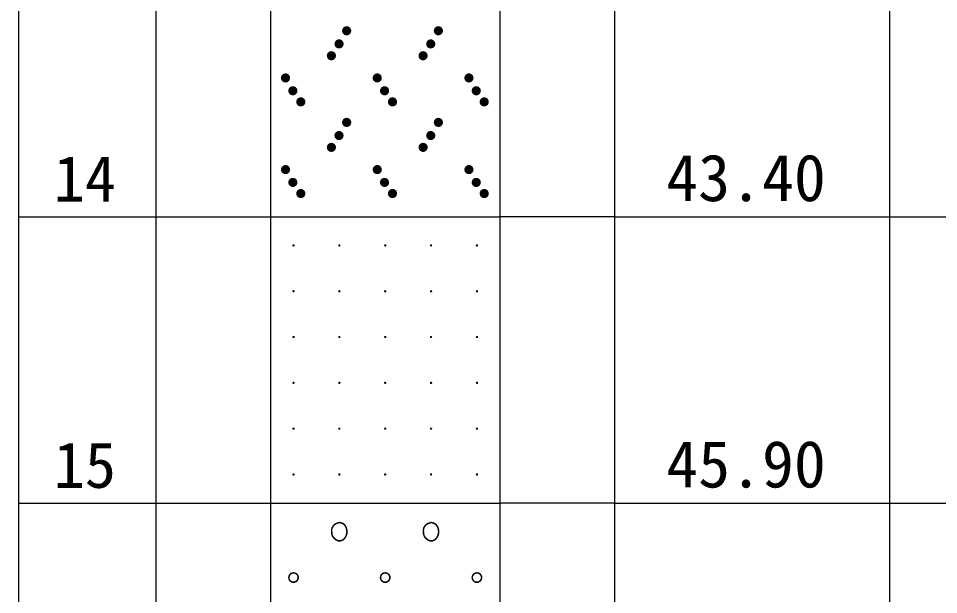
# Model space of a CAD drawing. Header units: inches. Extents: x -27 to 109, y -724 to 26.
# Drawn here: x 15.88 to 23.91, y -45.8 to -40.77 of the extents above; entities that cross this region are included whole.
import ezdxf

# ---------------------------------------------------------------- set-up
doc = ezdxf.new("R2010")
doc.units = ezdxf.units.IN
doc.header["$MEASUREMENT"] = 0
doc.layers.get('0').update_dxf_attribs({"lineweight": 0})
doc.styles.add('宋体', font='')
doc.styles.get('宋体').set_extended_font_data('宋体')

# ---------------------------------------------------------------- blocks, each defined once
blk = doc.blocks.new('lr_block_12')
at = {"true_color": 0x000000}
for points in [[(18.7839, -40.89), (18.7853, -40.8796), (18.7839, -40.8692), (18.7799, -40.8596), (18.7735, -40.8513), (18.7653, -40.8449), (18.7557, -40.8409), (18.7453, -40.8396), (18.7349, -40.8409), (18.7253, -40.8449), (18.717, -40.8513), (18.7106, -40.8596), (18.7066, -40.8692), (18.7053, -40.8796), (18.7066, -40.89), (18.7106, -40.8996), (18.717, -40.9079), (18.7253, -40.9143), (18.7349, -40.9183), (18.7453, -40.9196), (18.7557, -40.9183), (18.7653, -40.9143), (18.7735, -40.9079), (18.7799, -40.8996)], [(19.5839, -40.89), (19.5853, -40.8796), (19.5839, -40.8692), (19.5799, -40.8596), (19.5735, -40.8513), (19.5653, -40.8449), (19.5557, -40.8409), (19.5453, -40.8396), (19.5349, -40.8409), (19.5253, -40.8449), (19.517, -40.8513), (19.5106, -40.8596), (19.5066, -40.8692), (19.5053, -40.8796), (19.5066, -40.89), (19.5106, -40.8996), (19.517, -40.9079), (19.5253, -40.9143), (19.5349, -40.9183), (19.5453, -40.9196), (19.5557, -40.9183), (19.5653, -40.9143), (19.5735, -40.9079), (19.5799, -40.8996)], [(18.7174, -41.0051), (18.7187, -40.9947), (18.7174, -40.9843), (18.7134, -40.9747), (18.707, -40.9664), (18.6987, -40.96), (18.6891, -40.956), (18.6787, -40.9547), (18.6683, -40.956), (18.6587, -40.96), (18.6505, -40.9664), (18.6441, -40.9747), (18.6401, -40.9843), (18.6387, -40.9947), (18.6401, -41.0051), (18.6441, -41.0147), (18.6505, -41.023), (18.6587, -41.0294), (18.6683, -41.0333), (18.6787, -41.0347), (18.6891, -41.0333), (18.6987, -41.0294), (18.707, -41.023), (18.7134, -41.0147)], [(19.5174, -41.0051), (19.5187, -40.9947), (19.5174, -40.9843), (19.5134, -40.9747), (19.507, -40.9664), (19.4987, -40.96), (19.4891, -40.956), (19.4787, -40.9547), (19.4683, -40.956), (19.4587, -40.96), (19.4505, -40.9664), (19.4441, -40.9747), (19.4401, -40.9843), (19.4387, -40.9947), (19.4401, -41.0051), (19.4441, -41.0147), (19.4505, -41.023), (19.4587, -41.0294), (19.4683, -41.0333), (19.4787, -41.0347), (19.4891, -41.0333), (19.4987, -41.0294), (19.507, -41.023), (19.5134, -41.0147)], [(18.6506, -41.1082), (18.6519, -41.0977), (18.6506, -41.0874), (18.6466, -41.0778), (18.6402, -41.0695), (18.6319, -41.0631), (18.6223, -41.0591), (18.6119, -41.0577), (18.6015, -41.0591), (18.5919, -41.0631), (18.5837, -41.0695), (18.5773, -41.0778), (18.5733, -41.0874), (18.5719, -41.0977), (18.5733, -41.1082), (18.5773, -41.1178), (18.5837, -41.126), (18.5919, -41.1324), (18.6015, -41.1364), (18.6119, -41.1377), (18.6223, -41.1364), (18.6319, -41.1324), (18.6402, -41.126), (18.6466, -41.1178)], [(19.4506, -41.1082), (19.4519, -41.0977), (19.4506, -41.0874), (19.4466, -41.0778), (19.4402, -41.0695), (19.4319, -41.0631), (19.4223, -41.0591), (19.4119, -41.0577), (19.4015, -41.0591), (19.3919, -41.0631), (19.3837, -41.0695), (19.3773, -41.0778), (19.3733, -41.0874), (19.3719, -41.0977), (19.3733, -41.1082), (19.3773, -41.1178), (19.3837, -41.126), (19.3919, -41.1324), (19.4015, -41.1364), (19.4119, -41.1377), (19.4223, -41.1364), (19.4319, -41.1324), (19.4402, -41.126), (19.4466, -41.1178)], [(18.2507, -41.3021), (18.2521, -41.2918), (18.2507, -41.2814), (18.2467, -41.2717), (18.2403, -41.2635), (18.2321, -41.2571), (18.2225, -41.2531), (18.2121, -41.2518), (18.2017, -41.2531), (18.1921, -41.2571), (18.1838, -41.2635), (18.1774, -41.2717), (18.1734, -41.2814), (18.1721, -41.2918), (18.1734, -41.3021), (18.1774, -41.3118), (18.1838, -41.32), (18.1921, -41.3264), (18.2017, -41.3304), (18.2121, -41.3317), (18.2225, -41.3304), (18.2321, -41.3264), (18.2403, -41.32), (18.2467, -41.3118)], [(19.0507, -41.3021), (19.0521, -41.2918), (19.0507, -41.2814), (19.0467, -41.2717), (19.0403, -41.2635), (19.0321, -41.2571), (19.0225, -41.2531), (19.0121, -41.2518), (19.0017, -41.2531), (18.9921, -41.2571), (18.9838, -41.2635), (18.9774, -41.2717), (18.9734, -41.2814), (18.9721, -41.2918), (18.9734, -41.3021), (18.9774, -41.3118), (18.9838, -41.32), (18.9921, -41.3264), (19.0017, -41.3304), (19.0121, -41.3317), (19.0225, -41.3304), (19.0321, -41.3264), (19.0403, -41.32), (19.0467, -41.3118)], [(19.8507, -41.3021), (19.8521, -41.2918), (19.8507, -41.2814), (19.8467, -41.2717), (19.8403, -41.2635), (19.8321, -41.2571), (19.8225, -41.2531), (19.8121, -41.2518), (19.8017, -41.2531), (19.7921, -41.2571), (19.7838, -41.2635), (19.7774, -41.2717), (19.7734, -41.2814), (19.7721, -41.2918), (19.7734, -41.3021), (19.7774, -41.3118), (19.7838, -41.32), (19.7921, -41.3264), (19.8017, -41.3304), (19.8121, -41.3317), (19.8225, -41.3304), (19.8321, -41.3264), (19.8403, -41.32), (19.8467, -41.3118)], [(18.3146, -41.4141), (18.3159, -41.4038), (18.3146, -41.3933), (18.3106, -41.3837), (18.3042, -41.3755), (18.2959, -41.3691), (18.2863, -41.3651), (18.2759, -41.3638), (18.2655, -41.3651), (18.2559, -41.3691), (18.2477, -41.3755), (18.2413, -41.3837), (18.2373, -41.3933), (18.2359, -41.4038), (18.2373, -41.4141), (18.2413, -41.4237), (18.2477, -41.432), (18.2559, -41.4384), (18.2655, -41.4424), (18.2759, -41.4438), (18.2863, -41.4424), (18.2959, -41.4384), (18.3042, -41.432), (18.3106, -41.4237)], [(19.1146, -41.4141), (19.1159, -41.4038), (19.1146, -41.3933), (19.1106, -41.3837), (19.1042, -41.3755), (19.0959, -41.3691), (19.0863, -41.3651), (19.0759, -41.3638), (19.0655, -41.3651), (19.0559, -41.3691), (19.0477, -41.3755), (19.0413, -41.3837), (19.0373, -41.3933), (19.0359, -41.4038), (19.0373, -41.4141), (19.0413, -41.4237), (19.0477, -41.432), (19.0559, -41.4384), (19.0655, -41.4424), (19.0759, -41.4438), (19.0863, -41.4424), (19.0959, -41.4384), (19.1042, -41.432), (19.1106, -41.4237)], [(19.9146, -41.4141), (19.9159, -41.4038), (19.9146, -41.3933), (19.9106, -41.3837), (19.9042, -41.3755), (19.8959, -41.3691), (19.8863, -41.3651), (19.8759, -41.3638), (19.8655, -41.3651), (19.8559, -41.3691), (19.8477, -41.3755), (19.8413, -41.3837), (19.8373, -41.3933), (19.8359, -41.4038), (19.8373, -41.4141), (19.8413, -41.4237), (19.8477, -41.432), (19.8559, -41.4384), (19.8655, -41.4424), (19.8759, -41.4438), (19.8863, -41.4424), (19.8959, -41.4384), (19.9042, -41.432), (19.9106, -41.4237)], [(18.3841, -41.5112), (18.3854, -41.5008), (18.3841, -41.4904), (18.3801, -41.4808), (18.3737, -41.4725), (18.3654, -41.4661), (18.3558, -41.4622), (18.3454, -41.4608), (18.335, -41.4622), (18.3254, -41.4661), (18.3171, -41.4725), (18.3107, -41.4808), (18.3067, -41.4904), (18.3054, -41.5008), (18.3067, -41.5112), (18.3107, -41.5208), (18.3171, -41.5291), (18.3254, -41.5355), (18.335, -41.5395), (18.3454, -41.5408), (18.3558, -41.5395), (18.3654, -41.5355), (18.3737, -41.5291), (18.3801, -41.5208)], [(19.1841, -41.5112), (19.1854, -41.5008), (19.1841, -41.4904), (19.1801, -41.4808), (19.1737, -41.4725), (19.1654, -41.4661), (19.1558, -41.4622), (19.1454, -41.4608), (19.135, -41.4622), (19.1254, -41.4661), (19.1171, -41.4725), (19.1107, -41.4808), (19.1067, -41.4904), (19.1054, -41.5008), (19.1067, -41.5112), (19.1107, -41.5208), (19.1171, -41.5291), (19.1254, -41.5355), (19.135, -41.5395), (19.1454, -41.5408), (19.1558, -41.5395), (19.1654, -41.5355), (19.1737, -41.5291), (19.1801, -41.5208)], [(19.9841, -41.5112), (19.9854, -41.5008), (19.9841, -41.4904), (19.9801, -41.4808), (19.9737, -41.4725), (19.9654, -41.4661), (19.9558, -41.4622), (19.9454, -41.4608), (19.935, -41.4622), (19.9254, -41.4661), (19.9171, -41.4725), (19.9107, -41.4808), (19.9067, -41.4904), (19.9054, -41.5008), (19.9067, -41.5112), (19.9107, -41.5208), (19.9171, -41.5291), (19.9254, -41.5355), (19.935, -41.5395), (19.9454, -41.5408), (19.9558, -41.5395), (19.9654, -41.5355), (19.9737, -41.5291), (19.9801, -41.5208)], [(18.7839, -41.69), (18.7853, -41.6796), (18.7839, -41.6692), (18.7799, -41.6596), (18.7735, -41.6513), (18.7653, -41.6449), (18.7557, -41.6409), (18.7453, -41.6396), (18.7349, -41.6409), (18.7253, -41.6449), (18.717, -41.6513), (18.7106, -41.6596), (18.7066, -41.6692), (18.7053, -41.6796), (18.7066, -41.69), (18.7106, -41.6996), (18.717, -41.7079), (18.7253, -41.7143), (18.7349, -41.7183), (18.7453, -41.7196), (18.7557, -41.7183), (18.7653, -41.7143), (18.7735, -41.7079), (18.7799, -41.6996)], [(19.5839, -41.69), (19.5853, -41.6796), (19.5839, -41.6692), (19.5799, -41.6596), (19.5735, -41.6513), (19.5653, -41.6449), (19.5557, -41.6409), (19.5453, -41.6396), (19.5349, -41.6409), (19.5253, -41.6449), (19.517, -41.6513), (19.5106, -41.6596), (19.5066, -41.6692), (19.5053, -41.6796), (19.5066, -41.69), (19.5106, -41.6996), (19.517, -41.7079), (19.5253, -41.7143), (19.5349, -41.7183), (19.5453, -41.7196), (19.5557, -41.7183), (19.5653, -41.7143), (19.5735, -41.7079), (19.5799, -41.6996)], [(18.7174, -41.8051), (18.7187, -41.7947), (18.7174, -41.7843), (18.7134, -41.7747), (18.707, -41.7664), (18.6987, -41.76), (18.6891, -41.756), (18.6787, -41.7547), (18.6683, -41.756), (18.6587, -41.76), (18.6505, -41.7664), (18.6441, -41.7747), (18.6401, -41.7843), (18.6387, -41.7947), (18.6401, -41.8051), (18.6441, -41.8147), (18.6505, -41.8229), (18.6587, -41.8293), (18.6683, -41.8334), (18.6787, -41.8347), (18.6891, -41.8334), (18.6987, -41.8293), (18.707, -41.8229), (18.7134, -41.8147)], [(19.5174, -41.8051), (19.5187, -41.7947), (19.5174, -41.7843), (19.5134, -41.7747), (19.507, -41.7664), (19.4987, -41.76), (19.4891, -41.756), (19.4787, -41.7547), (19.4683, -41.756), (19.4587, -41.76), (19.4505, -41.7664), (19.4441, -41.7747), (19.4401, -41.7843), (19.4387, -41.7947), (19.4401, -41.8051), (19.4441, -41.8147), (19.4505, -41.8229), (19.4587, -41.8293), (19.4683, -41.8334), (19.4787, -41.8347), (19.4891, -41.8334), (19.4987, -41.8293), (19.507, -41.8229), (19.5134, -41.8147)], [(18.6506, -41.9081), (18.6519, -41.8977), (18.6506, -41.8873), (18.6466, -41.8777), (18.6402, -41.8695), (18.6319, -41.8631), (18.6223, -41.8591), (18.6119, -41.8578), (18.6015, -41.8591), (18.5919, -41.8631), (18.5837, -41.8695), (18.5773, -41.8777), (18.5733, -41.8873), (18.5719, -41.8977), (18.5733, -41.9081), (18.5773, -41.9177), (18.5837, -41.926), (18.5919, -41.9324), (18.6015, -41.9364), (18.6119, -41.9377), (18.6223, -41.9364), (18.6319, -41.9324), (18.6402, -41.926), (18.6466, -41.9177)], [(19.4506, -41.9081), (19.4519, -41.8977), (19.4506, -41.8873), (19.4466, -41.8777), (19.4402, -41.8695), (19.4319, -41.8631), (19.4223, -41.8591), (19.4119, -41.8578), (19.4015, -41.8591), (19.3919, -41.8631), (19.3837, -41.8695), (19.3773, -41.8777), (19.3733, -41.8873), (19.3719, -41.8977), (19.3733, -41.9081), (19.3773, -41.9177), (19.3837, -41.926), (19.3919, -41.9324), (19.4015, -41.9364), (19.4119, -41.9377), (19.4223, -41.9364), (19.4319, -41.9324), (19.4402, -41.926), (19.4466, -41.9177)], [(18.2507, -42.1021), (18.2521, -42.0917), (18.2507, -42.0813), (18.2467, -42.0717), (18.2403, -42.0635), (18.2321, -42.0571), (18.2225, -42.0531), (18.2121, -42.0517), (18.2017, -42.0531), (18.1921, -42.0571), (18.1838, -42.0635), (18.1774, -42.0717), (18.1734, -42.0813), (18.1721, -42.0917), (18.1734, -42.1021), (18.1774, -42.1117), (18.1838, -42.12), (18.1921, -42.1264), (18.2017, -42.1304), (18.2121, -42.1317), (18.2225, -42.1304), (18.2321, -42.1264), (18.2403, -42.12), (18.2467, -42.1117)], [(19.0507, -42.1021), (19.0521, -42.0917), (19.0507, -42.0813), (19.0467, -42.0717), (19.0403, -42.0635), (19.0321, -42.0571), (19.0225, -42.0531), (19.0121, -42.0517), (19.0017, -42.0531), (18.9921, -42.0571), (18.9838, -42.0635), (18.9774, -42.0717), (18.9734, -42.0813), (18.9721, -42.0917), (18.9734, -42.1021), (18.9774, -42.1117), (18.9838, -42.12), (18.9921, -42.1264), (19.0017, -42.1304), (19.0121, -42.1317), (19.0225, -42.1304), (19.0321, -42.1264), (19.0403, -42.12), (19.0467, -42.1117)], [(19.8507, -42.1021), (19.8521, -42.0917), (19.8507, -42.0813), (19.8467, -42.0717), (19.8403, -42.0635), (19.8321, -42.0571), (19.8225, -42.0531), (19.8121, -42.0517), (19.8017, -42.0531), (19.7921, -42.0571), (19.7838, -42.0635), (19.7774, -42.0717), (19.7734, -42.0813), (19.7721, -42.0917), (19.7734, -42.1021), (19.7774, -42.1117), (19.7838, -42.12), (19.7921, -42.1264), (19.8017, -42.1304), (19.8121, -42.1317), (19.8225, -42.1304), (19.8321, -42.1264), (19.8403, -42.12), (19.8467, -42.1117)], [(18.3146, -42.2141), (18.3159, -42.2037), (18.3146, -42.1934), (18.3106, -42.1838), (18.3042, -42.1755), (18.2959, -42.1691), (18.2863, -42.1651), (18.2759, -42.1637), (18.2655, -42.1651), (18.2559, -42.1691), (18.2477, -42.1755), (18.2413, -42.1838), (18.2373, -42.1934), (18.2359, -42.2037), (18.2373, -42.2141), (18.2413, -42.2238), (18.2477, -42.232), (18.2559, -42.2384), (18.2655, -42.2424), (18.2759, -42.2437), (18.2863, -42.2424), (18.2959, -42.2384), (18.3042, -42.232), (18.3106, -42.2238)], [(19.1146, -42.2141), (19.1159, -42.2037), (19.1146, -42.1934), (19.1106, -42.1838), (19.1042, -42.1755), (19.0959, -42.1691), (19.0863, -42.1651), (19.0759, -42.1637), (19.0655, -42.1651), (19.0559, -42.1691), (19.0477, -42.1755), (19.0413, -42.1838), (19.0373, -42.1934), (19.0359, -42.2037), (19.0373, -42.2141), (19.0413, -42.2238), (19.0477, -42.232), (19.0559, -42.2384), (19.0655, -42.2424), (19.0759, -42.2437), (19.0863, -42.2424), (19.0959, -42.2384), (19.1042, -42.232), (19.1106, -42.2238)], [(19.9146, -42.2141), (19.9159, -42.2037), (19.9146, -42.1934), (19.9106, -42.1838), (19.9042, -42.1755), (19.8959, -42.1691), (19.8863, -42.1651), (19.8759, -42.1637), (19.8655, -42.1651), (19.8559, -42.1691), (19.8477, -42.1755), (19.8413, -42.1838), (19.8373, -42.1934), (19.8359, -42.2037), (19.8373, -42.2141), (19.8413, -42.2238), (19.8477, -42.232), (19.8559, -42.2384), (19.8655, -42.2424), (19.8759, -42.2437), (19.8863, -42.2424), (19.8959, -42.2384), (19.9042, -42.232), (19.9106, -42.2238)], [(18.3841, -42.3112), (18.3854, -42.3008), (18.3841, -42.2904), (18.3801, -42.2808), (18.3737, -42.2726), (18.3654, -42.2662), (18.3558, -42.2621), (18.3454, -42.2608), (18.335, -42.2621), (18.3254, -42.2662), (18.3171, -42.2726), (18.3107, -42.2808), (18.3067, -42.2904), (18.3054, -42.3008), (18.3067, -42.3112), (18.3107, -42.3208), (18.3171, -42.3291), (18.3254, -42.3355), (18.335, -42.3395), (18.3454, -42.3408), (18.3558, -42.3395), (18.3654, -42.3355), (18.3737, -42.3291), (18.3801, -42.3208)], [(19.1841, -42.3112), (19.1854, -42.3008), (19.1841, -42.2904), (19.1801, -42.2808), (19.1737, -42.2726), (19.1654, -42.2662), (19.1558, -42.2621), (19.1454, -42.2608), (19.135, -42.2621), (19.1254, -42.2662), (19.1171, -42.2726), (19.1107, -42.2808), (19.1067, -42.2904), (19.1054, -42.3008), (19.1067, -42.3112), (19.1107, -42.3208), (19.1171, -42.3291), (19.1254, -42.3355), (19.135, -42.3395), (19.1454, -42.3408), (19.1558, -42.3395), (19.1654, -42.3355), (19.1737, -42.3291), (19.1801, -42.3208)], [(19.9841, -42.3112), (19.9854, -42.3008), (19.9841, -42.2904), (19.9801, -42.2808), (19.9737, -42.2726), (19.9654, -42.2662), (19.9558, -42.2621), (19.9454, -42.2608), (19.935, -42.2621), (19.9254, -42.2662), (19.9171, -42.2726), (19.9107, -42.2808), (19.9067, -42.2904), (19.9054, -42.3008), (19.9067, -42.3112), (19.9107, -42.3208), (19.9171, -42.3291), (19.9254, -42.3355), (19.935, -42.3395), (19.9454, -42.3408), (19.9558, -42.3395), (19.9654, -42.3355), (19.9737, -42.3291), (19.9801, -42.3208)]]:
    blk.add_hatch(color=18, dxfattribs=at).paths.add_polyline_path(points, flags=17)
blk = doc.blocks.new('lr_block_13')
at = {"true_color": 0x000000}
for points in [[(18.2913, -42.7563), (18.2917, -42.7537), (18.2913, -42.7512), (18.2903, -42.7488), (18.2887, -42.7467), (18.2867, -42.7451), (18.2842, -42.7441), (18.2817, -42.7437), (18.2791, -42.7441), (18.2767, -42.7451), (18.2746, -42.7467), (18.273, -42.7487), (18.2721, -42.7512), (18.2717, -42.7537), (18.2721, -42.7563), (18.273, -42.7587), (18.2746, -42.7608), (18.2766, -42.7624), (18.2791, -42.7634), (18.2817, -42.7637), (18.2842, -42.7634), (18.2866, -42.7624), (18.2887, -42.7608), (18.2903, -42.7588)], [(18.6911, -42.7563), (18.6915, -42.7537), (18.6911, -42.7512), (18.6902, -42.7488), (18.6886, -42.7467), (18.6866, -42.7451), (18.6841, -42.7441), (18.6815, -42.7437), (18.679, -42.7441), (18.6766, -42.7451), (18.6745, -42.7467), (18.6729, -42.7487), (18.6719, -42.7512), (18.6715, -42.7537), (18.6719, -42.7563), (18.6729, -42.7587), (18.6745, -42.7608), (18.6765, -42.7624), (18.679, -42.7634), (18.6815, -42.7637), (18.6841, -42.7634), (18.6865, -42.7624), (18.6886, -42.7608), (18.6902, -42.7588)], [(19.0913, -42.7563), (19.0917, -42.7537), (19.0913, -42.7512), (19.0903, -42.7488), (19.0887, -42.7467), (19.0867, -42.7451), (19.0842, -42.7441), (19.0817, -42.7437), (19.0791, -42.7441), (19.0767, -42.7451), (19.0746, -42.7467), (19.073, -42.7487), (19.0721, -42.7512), (19.0717, -42.7537), (19.0721, -42.7563), (19.073, -42.7587), (19.0746, -42.7608), (19.0766, -42.7624), (19.0791, -42.7634), (19.0817, -42.7637), (19.0842, -42.7634), (19.0866, -42.7624), (19.0887, -42.7608), (19.0903, -42.7588)], [(19.4911, -42.7563), (19.4915, -42.7537), (19.4911, -42.7512), (19.4902, -42.7488), (19.4886, -42.7467), (19.4866, -42.7451), (19.4841, -42.7441), (19.4815, -42.7437), (19.479, -42.7441), (19.4766, -42.7451), (19.4745, -42.7467), (19.4729, -42.7487), (19.4719, -42.7512), (19.4715, -42.7537), (19.4719, -42.7563), (19.4729, -42.7587), (19.4745, -42.7608), (19.4765, -42.7624), (19.479, -42.7634), (19.4815, -42.7637), (19.4841, -42.7634), (19.4865, -42.7624), (19.4886, -42.7608), (19.4902, -42.7588)], [(19.8913, -42.7563), (19.8917, -42.7537), (19.8913, -42.7512), (19.8903, -42.7488), (19.8887, -42.7467), (19.8867, -42.7451), (19.8842, -42.7441), (19.8817, -42.7437), (19.8791, -42.7441), (19.8767, -42.7451), (19.8746, -42.7467), (19.873, -42.7487), (19.8721, -42.7512), (19.8717, -42.7537), (19.8721, -42.7563), (19.873, -42.7587), (19.8746, -42.7608), (19.8766, -42.7624), (19.8791, -42.7634), (19.8817, -42.7637), (19.8842, -42.7634), (19.8866, -42.7624), (19.8887, -42.7608), (19.8903, -42.7588)], [(18.2914, -43.1563), (18.2918, -43.1538), (18.2914, -43.1512), (18.2905, -43.1488), (18.2889, -43.1467), (18.2869, -43.1451), (18.2843, -43.1441), (18.2818, -43.1437), (18.2793, -43.1441), (18.2769, -43.1451), (18.2747, -43.1467), (18.2731, -43.1487), (18.2722, -43.1512), (18.2718, -43.1538), (18.2722, -43.1563), (18.2731, -43.1587), (18.2747, -43.1608), (18.2767, -43.1624), (18.2793, -43.1633), (18.2818, -43.1637), (18.2843, -43.1633), (18.2867, -43.1624), (18.2889, -43.1608), (18.2905, -43.1588)], [(18.6913, -43.1563), (18.6917, -43.1538), (18.6913, -43.1512), (18.6903, -43.1488), (18.6887, -43.1467), (18.6867, -43.1451), (18.6842, -43.1441), (18.6817, -43.1437), (18.6791, -43.1441), (18.6767, -43.1451), (18.6746, -43.1467), (18.673, -43.1487), (18.6721, -43.1512), (18.6717, -43.1538), (18.6721, -43.1563), (18.673, -43.1587), (18.6746, -43.1608), (18.6766, -43.1624), (18.6791, -43.1633), (18.6817, -43.1637), (18.6842, -43.1633), (18.6866, -43.1624), (18.6887, -43.1608), (18.6903, -43.1588)], [(19.0914, -43.1563), (19.0918, -43.1538), (19.0914, -43.1512), (19.0905, -43.1488), (19.0889, -43.1467), (19.0869, -43.1451), (19.0843, -43.1441), (19.0818, -43.1437), (19.0793, -43.1441), (19.0769, -43.1451), (19.0747, -43.1467), (19.0731, -43.1487), (19.0722, -43.1512), (19.0718, -43.1538), (19.0722, -43.1563), (19.0731, -43.1587), (19.0747, -43.1608), (19.0767, -43.1624), (19.0793, -43.1633), (19.0818, -43.1637), (19.0843, -43.1633), (19.0867, -43.1624), (19.0889, -43.1608), (19.0905, -43.1588)], [(19.4913, -43.1563), (19.4917, -43.1538), (19.4913, -43.1512), (19.4903, -43.1488), (19.4887, -43.1467), (19.4867, -43.1451), (19.4842, -43.1441), (19.4817, -43.1437), (19.4791, -43.1441), (19.4767, -43.1451), (19.4746, -43.1467), (19.473, -43.1487), (19.4721, -43.1512), (19.4717, -43.1538), (19.4721, -43.1563), (19.473, -43.1587), (19.4746, -43.1608), (19.4766, -43.1624), (19.4791, -43.1633), (19.4817, -43.1637), (19.4842, -43.1633), (19.4866, -43.1624), (19.4887, -43.1608), (19.4903, -43.1588)], [(19.8914, -43.1563), (19.8918, -43.1538), (19.8914, -43.1512), (19.8905, -43.1488), (19.8889, -43.1467), (19.8869, -43.1451), (19.8843, -43.1441), (19.8818, -43.1437), (19.8793, -43.1441), (19.8769, -43.1451), (19.8747, -43.1467), (19.8731, -43.1487), (19.8722, -43.1512), (19.8718, -43.1538), (19.8722, -43.1563), (19.8731, -43.1587), (19.8747, -43.1608), (19.8767, -43.1624), (19.8793, -43.1633), (19.8818, -43.1637), (19.8843, -43.1633), (19.8867, -43.1624), (19.8889, -43.1608), (19.8905, -43.1588)], [(18.2913, -43.5563), (18.2917, -43.5537), (18.2913, -43.5512), (18.2903, -43.5488), (18.2887, -43.5467), (18.2867, -43.5451), (18.2842, -43.5441), (18.2817, -43.5437), (18.2791, -43.5441), (18.2767, -43.5451), (18.2746, -43.5467), (18.273, -43.5487), (18.2721, -43.5512), (18.2717, -43.5537), (18.2721, -43.5563), (18.273, -43.5587), (18.2746, -43.5608), (18.2766, -43.5624), (18.2791, -43.5633), (18.2817, -43.5637), (18.2842, -43.5633), (18.2866, -43.5624), (18.2887, -43.5608), (18.2903, -43.5588)], [(18.6911, -43.5563), (18.6915, -43.5537), (18.6911, -43.5512), (18.6902, -43.5488), (18.6886, -43.5467), (18.6866, -43.5451), (18.6841, -43.5441), (18.6815, -43.5437), (18.679, -43.5441), (18.6766, -43.5451), (18.6745, -43.5467), (18.6729, -43.5487), (18.6719, -43.5512), (18.6715, -43.5537), (18.6719, -43.5563), (18.6729, -43.5587), (18.6745, -43.5608), (18.6765, -43.5624), (18.679, -43.5633), (18.6815, -43.5637), (18.6841, -43.5633), (18.6865, -43.5624), (18.6886, -43.5608), (18.6902, -43.5588)], [(19.0913, -43.5563), (19.0917, -43.5537), (19.0913, -43.5512), (19.0903, -43.5488), (19.0887, -43.5467), (19.0867, -43.5451), (19.0842, -43.5441), (19.0817, -43.5437), (19.0791, -43.5441), (19.0767, -43.5451), (19.0746, -43.5467), (19.073, -43.5487), (19.0721, -43.5512), (19.0717, -43.5537), (19.0721, -43.5563), (19.073, -43.5587), (19.0746, -43.5608), (19.0766, -43.5624), (19.0791, -43.5633), (19.0817, -43.5637), (19.0842, -43.5633), (19.0866, -43.5624), (19.0887, -43.5608), (19.0903, -43.5588)], [(19.4911, -43.5563), (19.4915, -43.5537), (19.4911, -43.5512), (19.4902, -43.5488), (19.4886, -43.5467), (19.4866, -43.5451), (19.4841, -43.5441), (19.4815, -43.5437), (19.479, -43.5441), (19.4766, -43.5451), (19.4745, -43.5467), (19.4729, -43.5487), (19.4719, -43.5512), (19.4715, -43.5537), (19.4719, -43.5563), (19.4729, -43.5587), (19.4745, -43.5608), (19.4765, -43.5624), (19.479, -43.5633), (19.4815, -43.5637), (19.4841, -43.5633), (19.4865, -43.5624), (19.4886, -43.5608), (19.4902, -43.5588)], [(19.8913, -43.5563), (19.8917, -43.5537), (19.8913, -43.5512), (19.8903, -43.5488), (19.8887, -43.5467), (19.8867, -43.5451), (19.8842, -43.5441), (19.8817, -43.5437), (19.8791, -43.5441), (19.8767, -43.5451), (19.8746, -43.5467), (19.873, -43.5487), (19.8721, -43.5512), (19.8717, -43.5537), (19.8721, -43.5563), (19.873, -43.5587), (19.8746, -43.5608), (19.8766, -43.5624), (19.8791, -43.5633), (19.8817, -43.5637), (19.8842, -43.5633), (19.8866, -43.5624), (19.8887, -43.5608), (19.8903, -43.5588)], [(18.2914, -43.9563), (18.2918, -43.9537), (18.2914, -43.9512), (18.2905, -43.9488), (18.2889, -43.9467), (18.2869, -43.9451), (18.2843, -43.9441), (18.2818, -43.9437), (18.2793, -43.9441), (18.2769, -43.9451), (18.2747, -43.9467), (18.2731, -43.9487), (18.2722, -43.9512), (18.2718, -43.9537), (18.2722, -43.9563), (18.2731, -43.9587), (18.2747, -43.9608), (18.2767, -43.9624), (18.2793, -43.9633), (18.2818, -43.9637), (18.2843, -43.9633), (18.2867, -43.9624), (18.2889, -43.9608), (18.2905, -43.9588)], [(18.6913, -43.9563), (18.6917, -43.9537), (18.6913, -43.9512), (18.6903, -43.9488), (18.6887, -43.9467), (18.6867, -43.9451), (18.6842, -43.9441), (18.6817, -43.9437), (18.6791, -43.9441), (18.6767, -43.9451), (18.6746, -43.9467), (18.673, -43.9487), (18.6721, -43.9512), (18.6717, -43.9537), (18.6721, -43.9563), (18.673, -43.9587), (18.6746, -43.9608), (18.6766, -43.9624), (18.6791, -43.9633), (18.6817, -43.9637), (18.6842, -43.9633), (18.6866, -43.9624), (18.6887, -43.9608), (18.6903, -43.9588)], [(19.0914, -43.9563), (19.0918, -43.9537), (19.0914, -43.9512), (19.0905, -43.9488), (19.0889, -43.9467), (19.0869, -43.9451), (19.0843, -43.9441), (19.0818, -43.9437), (19.0793, -43.9441), (19.0769, -43.9451), (19.0747, -43.9467), (19.0731, -43.9487), (19.0722, -43.9512), (19.0718, -43.9537), (19.0722, -43.9563), (19.0731, -43.9587), (19.0747, -43.9608), (19.0767, -43.9624), (19.0793, -43.9633), (19.0818, -43.9637), (19.0843, -43.9633), (19.0867, -43.9624), (19.0889, -43.9608), (19.0905, -43.9588)], [(19.4913, -43.9563), (19.4917, -43.9537), (19.4913, -43.9512), (19.4903, -43.9488), (19.4887, -43.9467), (19.4867, -43.9451), (19.4842, -43.9441), (19.4817, -43.9437), (19.4791, -43.9441), (19.4767, -43.9451), (19.4746, -43.9467), (19.473, -43.9487), (19.4721, -43.9512), (19.4717, -43.9537), (19.4721, -43.9563), (19.473, -43.9587), (19.4746, -43.9608), (19.4766, -43.9624), (19.4791, -43.9633), (19.4817, -43.9637), (19.4842, -43.9633), (19.4866, -43.9624), (19.4887, -43.9608), (19.4903, -43.9588)], [(19.8914, -43.9563), (19.8918, -43.9537), (19.8914, -43.9512), (19.8905, -43.9488), (19.8889, -43.9467), (19.8869, -43.9451), (19.8843, -43.9441), (19.8818, -43.9437), (19.8793, -43.9441), (19.8769, -43.9451), (19.8747, -43.9467), (19.8731, -43.9487), (19.8722, -43.9512), (19.8718, -43.9537), (19.8722, -43.9563), (19.8731, -43.9587), (19.8747, -43.9608), (19.8767, -43.9624), (19.8793, -43.9633), (19.8818, -43.9637), (19.8843, -43.9633), (19.8867, -43.9624), (19.8889, -43.9608), (19.8905, -43.9588)], [(18.2913, -44.3563), (18.2917, -44.3537), (18.2913, -44.3512), (18.2903, -44.3488), (18.2887, -44.3467), (18.2867, -44.3451), (18.2842, -44.3441), (18.2817, -44.3437), (18.2791, -44.3441), (18.2767, -44.3451), (18.2746, -44.3467), (18.273, -44.3487), (18.2721, -44.3512), (18.2717, -44.3537), (18.2721, -44.3563), (18.273, -44.3587), (18.2746, -44.3608), (18.2766, -44.3624), (18.2791, -44.3633), (18.2817, -44.3637), (18.2842, -44.3633), (18.2866, -44.3624), (18.2887, -44.3608), (18.2903, -44.3588)], [(18.6911, -44.3563), (18.6915, -44.3537), (18.6911, -44.3512), (18.6902, -44.3488), (18.6886, -44.3467), (18.6866, -44.3451), (18.6841, -44.3441), (18.6815, -44.3437), (18.679, -44.3441), (18.6766, -44.3451), (18.6745, -44.3467), (18.6729, -44.3487), (18.6719, -44.3512), (18.6715, -44.3537), (18.6719, -44.3563), (18.6729, -44.3587), (18.6745, -44.3608), (18.6765, -44.3624), (18.679, -44.3633), (18.6815, -44.3637), (18.6841, -44.3633), (18.6865, -44.3624), (18.6886, -44.3608), (18.6902, -44.3588)], [(19.0913, -44.3563), (19.0917, -44.3537), (19.0913, -44.3512), (19.0903, -44.3488), (19.0887, -44.3467), (19.0867, -44.3451), (19.0842, -44.3441), (19.0817, -44.3437), (19.0791, -44.3441), (19.0767, -44.3451), (19.0746, -44.3467), (19.073, -44.3487), (19.0721, -44.3512), (19.0717, -44.3537), (19.0721, -44.3563), (19.073, -44.3587), (19.0746, -44.3608), (19.0766, -44.3624), (19.0791, -44.3633), (19.0817, -44.3637), (19.0842, -44.3633), (19.0866, -44.3624), (19.0887, -44.3608), (19.0903, -44.3588)], [(19.4911, -44.3563), (19.4915, -44.3537), (19.4911, -44.3512), (19.4902, -44.3488), (19.4886, -44.3467), (19.4866, -44.3451), (19.4841, -44.3441), (19.4815, -44.3437), (19.479, -44.3441), (19.4766, -44.3451), (19.4745, -44.3467), (19.4729, -44.3487), (19.4719, -44.3512), (19.4715, -44.3537), (19.4719, -44.3563), (19.4729, -44.3587), (19.4745, -44.3608), (19.4765, -44.3624), (19.479, -44.3633), (19.4815, -44.3637), (19.4841, -44.3633), (19.4865, -44.3624), (19.4886, -44.3608), (19.4902, -44.3588)], [(19.8913, -44.3563), (19.8917, -44.3537), (19.8913, -44.3512), (19.8903, -44.3488), (19.8887, -44.3467), (19.8867, -44.3451), (19.8842, -44.3441), (19.8817, -44.3437), (19.8791, -44.3441), (19.8767, -44.3451), (19.8746, -44.3467), (19.873, -44.3487), (19.8721, -44.3512), (19.8717, -44.3537), (19.8721, -44.3563), (19.873, -44.3587), (19.8746, -44.3608), (19.8766, -44.3624), (19.8791, -44.3633), (19.8817, -44.3637), (19.8842, -44.3633), (19.8866, -44.3624), (19.8887, -44.3608), (19.8903, -44.3588)], [(18.2914, -44.7563), (18.2918, -44.7537), (18.2914, -44.7512), (18.2905, -44.7488), (18.2889, -44.7467), (18.2869, -44.7451), (18.2843, -44.7441), (18.2818, -44.7437), (18.2793, -44.7441), (18.2769, -44.7451), (18.2747, -44.7467), (18.2731, -44.7487), (18.2722, -44.7512), (18.2718, -44.7537), (18.2722, -44.7563), (18.2731, -44.7587), (18.2747, -44.7608), (18.2767, -44.7624), (18.2793, -44.7633), (18.2818, -44.7637), (18.2843, -44.7633), (18.2867, -44.7624), (18.2889, -44.7608), (18.2905, -44.7588)], [(18.6913, -44.7563), (18.6917, -44.7537), (18.6913, -44.7512), (18.6903, -44.7488), (18.6887, -44.7467), (18.6867, -44.7451), (18.6842, -44.7441), (18.6817, -44.7437), (18.6791, -44.7441), (18.6767, -44.7451), (18.6746, -44.7467), (18.673, -44.7487), (18.6721, -44.7512), (18.6717, -44.7537), (18.6721, -44.7563), (18.673, -44.7587), (18.6746, -44.7608), (18.6766, -44.7624), (18.6791, -44.7633), (18.6817, -44.7637), (18.6842, -44.7633), (18.6866, -44.7624), (18.6887, -44.7608), (18.6903, -44.7588)], [(19.0914, -44.7563), (19.0918, -44.7537), (19.0914, -44.7512), (19.0905, -44.7488), (19.0889, -44.7467), (19.0869, -44.7451), (19.0843, -44.7441), (19.0818, -44.7437), (19.0793, -44.7441), (19.0769, -44.7451), (19.0747, -44.7467), (19.0731, -44.7487), (19.0722, -44.7512), (19.0718, -44.7537), (19.0722, -44.7563), (19.0731, -44.7587), (19.0747, -44.7608), (19.0767, -44.7624), (19.0793, -44.7633), (19.0818, -44.7637), (19.0843, -44.7633), (19.0867, -44.7624), (19.0889, -44.7608), (19.0905, -44.7588)], [(19.4913, -44.7563), (19.4917, -44.7537), (19.4913, -44.7512), (19.4903, -44.7488), (19.4887, -44.7467), (19.4867, -44.7451), (19.4842, -44.7441), (19.4817, -44.7437), (19.4791, -44.7441), (19.4767, -44.7451), (19.4746, -44.7467), (19.473, -44.7487), (19.4721, -44.7512), (19.4717, -44.7537), (19.4721, -44.7563), (19.473, -44.7587), (19.4746, -44.7608), (19.4766, -44.7624), (19.4791, -44.7633), (19.4817, -44.7637), (19.4842, -44.7633), (19.4866, -44.7624), (19.4887, -44.7608), (19.4903, -44.7588)], [(19.8914, -44.7563), (19.8918, -44.7537), (19.8914, -44.7512), (19.8905, -44.7488), (19.8889, -44.7467), (19.8869, -44.7451), (19.8843, -44.7441), (19.8818, -44.7437), (19.8793, -44.7441), (19.8769, -44.7451), (19.8747, -44.7467), (19.8731, -44.7487), (19.8722, -44.7512), (19.8718, -44.7537), (19.8722, -44.7563), (19.8731, -44.7587), (19.8747, -44.7608), (19.8767, -44.7624), (19.8793, -44.7633), (19.8818, -44.7637), (19.8843, -44.7633), (19.8867, -44.7624), (19.8889, -44.7608), (19.8905, -44.7588)]]:
    blk.add_hatch(color=18, dxfattribs=at).paths.add_polyline_path(points, flags=17)
blk = doc.blocks.new('lr_block_14')
at = {"color": 7, "const_width": 0.0133}
for points in [[(18.7483, -45.2537), (18.7461, -45.2365), (18.7417, -45.2189), (18.7351, -45.2056), (18.7261, -45.1928), (18.7107, -45.1807), (18.6815, -45.1729), (18.6578, -45.1807), (18.6411, -45.1897), (18.629, -45.2019), (18.6185, -45.2193), (18.6142, -45.2365), (18.615, -45.2537), (18.6158, -45.2709), (18.6209, -45.2893), (18.6306, -45.3048), (18.6518, -45.3246), (18.6722, -45.3329), (18.6919, -45.3329), (18.6994, -45.3307), (18.717, -45.3223), (18.7319, -45.3048), (18.7418, -45.2875), (18.7461, -45.2709), (18.7483, -45.2537)], [(19.5483, -45.2537), (19.5461, -45.2365), (19.5417, -45.2189), (19.5351, -45.2056), (19.5261, -45.1928), (19.5107, -45.1807), (19.4815, -45.1729), (19.4578, -45.1807), (19.4411, -45.1897), (19.429, -45.2019), (19.4185, -45.2193), (19.4142, -45.2365), (19.415, -45.2537), (19.4158, -45.2709), (19.4209, -45.2893), (19.4306, -45.3048), (19.4518, -45.3246), (19.4722, -45.3329), (19.4919, -45.3329), (19.4994, -45.3307), (19.517, -45.3223), (19.5319, -45.3048), (19.5418, -45.2875), (19.5461, -45.2709), (19.5483, -45.2537)], [(18.3226, -45.6538), (18.3213, -45.6431), (18.3171, -45.6332), (18.3106, -45.6248), (18.3022, -45.6183), (18.2923, -45.6142), (18.2817, -45.6128), (18.271, -45.6142), (18.2611, -45.6183), (18.2527, -45.6248), (18.2462, -45.6332), (18.2421, -45.6431), (18.2407, -45.6538), (18.2421, -45.6644), (18.2462, -45.6743), (18.2527, -45.6827), (18.2611, -45.6892), (18.271, -45.6934), (18.2817, -45.6947), (18.2923, -45.6934), (18.3022, -45.6892), (18.3106, -45.6827), (18.3171, -45.6743), (18.3213, -45.6644), (18.3226, -45.6538)], [(19.1226, -45.6538), (19.1213, -45.6431), (19.1171, -45.6332), (19.1106, -45.6248), (19.1022, -45.6183), (19.0923, -45.6142), (19.0817, -45.6128), (19.071, -45.6142), (19.0611, -45.6183), (19.0527, -45.6248), (19.0462, -45.6332), (19.0421, -45.6431), (19.0407, -45.6538), (19.0421, -45.6644), (19.0462, -45.6743), (19.0527, -45.6827), (19.0611, -45.6892), (19.071, -45.6934), (19.0817, -45.6947), (19.0923, -45.6934), (19.1022, -45.6892), (19.1106, -45.6827), (19.1171, -45.6743), (19.1213, -45.6644), (19.1226, -45.6538)], [(19.9226, -45.6538), (19.9213, -45.6431), (19.9171, -45.6332), (19.9106, -45.6248), (19.9022, -45.6183), (19.8923, -45.6142), (19.8817, -45.6128), (19.871, -45.6142), (19.8611, -45.6183), (19.8527, -45.6248), (19.8462, -45.6332), (19.8421, -45.6431), (19.8407, -45.6538), (19.8421, -45.6644), (19.8462, -45.6743), (19.8527, -45.6827), (19.8611, -45.6892), (19.871, -45.6934), (19.8817, -45.6947), (19.8923, -45.6934), (19.9022, -45.6892), (19.9106, -45.6827), (19.9171, -45.6743), (19.9213, -45.6644), (19.9226, -45.6538)]]:
    blk.add_lwpolyline(points, dxfattribs=at)

msp = doc.modelspace()

# ---------------------------------------------------------------- linework, layer by layer
at = {"linetype": 'Continuous', "lineweight": 15}
for p, q in [((15.8817, 0.8962), (15.8817, -693.5538)), ((17.0817, 0.8962), (17.0817, -693.5538)), ((21.0817, 0.8962), (21.0817, -693.5538)), ((23.4817, 0.8962), (23.4817, -693.5538)), ((18.0817, -40.7037), (18.0817, -42.5037)), ((20.0817, -40.7037), (20.0817, -42.5037)), ((15.8817, -42.5037), (17.0817, -42.5037)), ((17.0817, -42.5037), (18.0817, -42.5037)), ((18.0817, -42.5037), (20.0817, -42.5037)), ((18.0817, -42.5037), (18.0817, -45.0037)), ((21.0817, -42.5037), (20.0817, -42.5037)), ((20.0817, -42.5037), (20.0817, -45.0037)), ((21.0817, -42.5037), (23.4817, -42.5037)), ((23.4817, -42.5037), (25.8817, -42.5037)), ((15.8817, -45.0037), (17.0817, -45.0037)), ((17.0817, -45.0037), (18.0817, -45.0037)), ((18.0817, -45.0037), (20.0817, -45.0037)), ((18.0817, -45.0037), (18.0817, -45.9038)), ((21.0817, -45.0037), (20.0817, -45.0037)), ((20.0817, -45.0037), (20.0817, -45.9038)), ((21.0817, -45.0037), (23.4817, -45.0037)), ((23.4817, -45.0037), (25.8817, -45.0037))]:
    msp.add_line(p, q, dxfattribs=at)

# ---------------------------------------------------------------- block references
at = {"color": 7}
for name in ['lr_block_12', 'lr_block_13', 'lr_block_14']:
    msp.add_blockref(name, (0, 0), dxfattribs=at)

# ---------------------------------------------------------------- texts
at = {"style": '宋体'}
for s, height, p in [('14', 0.4, (16.1891, -42.3704)), ('43.40', 0.4092, (21.5335, -42.3673)), ('45.90', 0.4092, (21.5335, -44.8673)), ('15', 0.4, (16.1891, -44.8704))]:
    msp.add_text(s, height=height, dxfattribs=at).set_placement(p)

doc.saveas('drawing.dxf')
